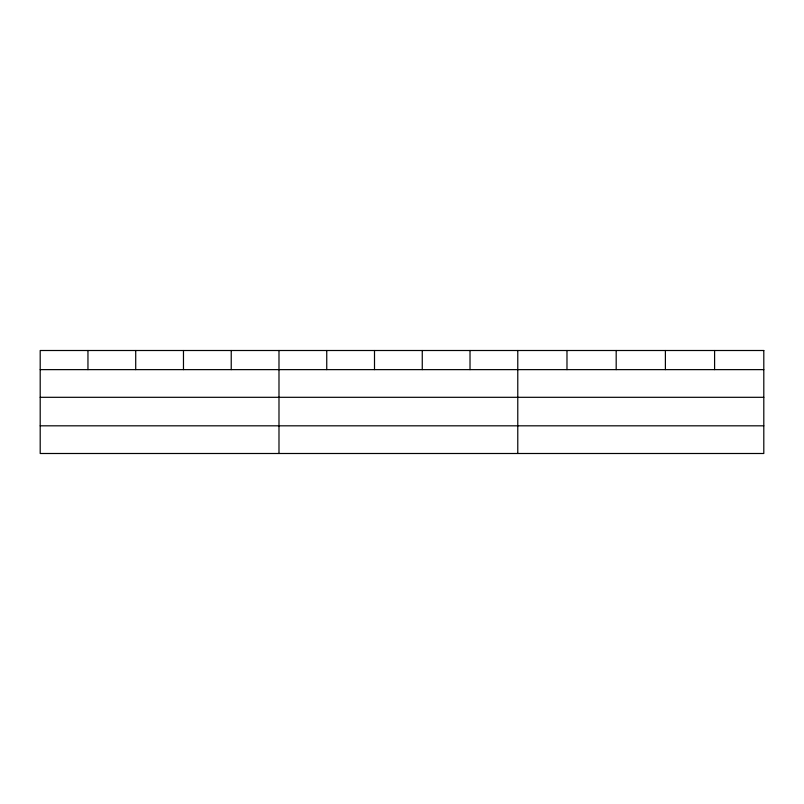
<?xml version="1.0" encoding="UTF-8"?>
<svg xmlns="http://www.w3.org/2000/svg" width="804" height="804" viewBox="0 0 804 804"><rect width="100%" height="100%" fill="white"/><g stroke="black" fill="none" stroke-linecap="round" stroke-linejoin="round"><path stroke-width="1.21" d="M40.2 369.629L763.8 369.629M40.2 397.307L763.8 397.307M40.2 425.818L763.8 425.818M714.595 350.504L714.595 369.629M665.39 350.504L665.39 369.629M616.186 350.504L616.186 369.629M566.981 350.504L566.981 369.629M517.776 350.504L517.776 453.496M470.018 350.504L470.018 369.629M422.261 350.504L422.261 369.629M374.503 350.504L374.503 369.629M326.746 350.504L326.746 369.629M278.988 350.504L278.988 453.496M231.23 350.504L231.23 369.629M183.473 350.504L183.473 369.629M135.715 350.504L135.715 369.629M87.958 350.504L87.958 369.629M763.8 350.504L40.2 350.504L40.2 453.496L763.8 453.496L763.8 350.504"/></g></svg>
